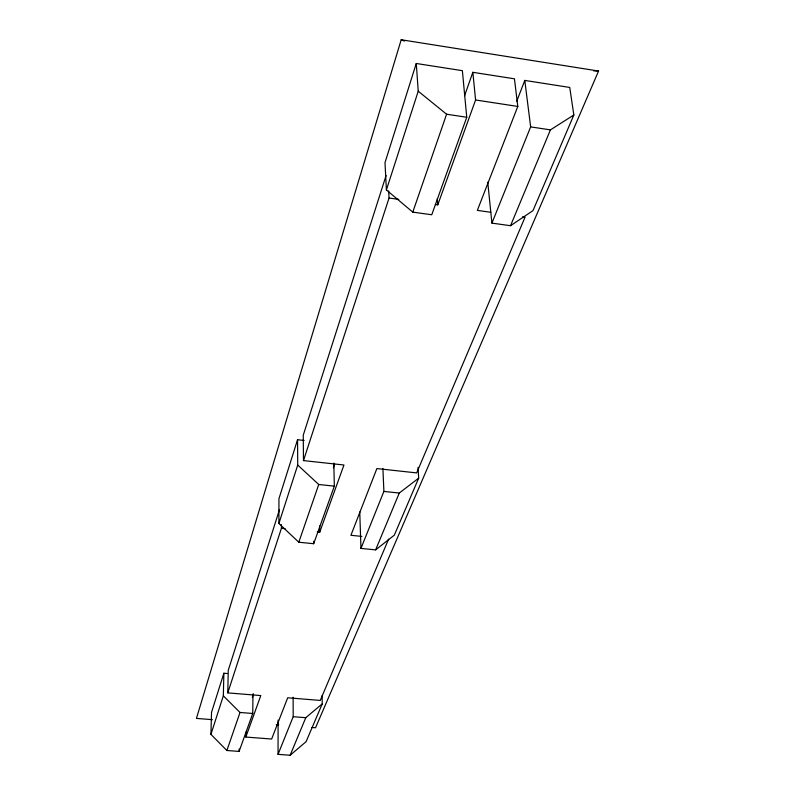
<?xml version="1.0" encoding="UTF-8"?>
<svg xmlns="http://www.w3.org/2000/svg" width="795" height="795" viewBox="0 0 795 795"><rect width="100%" height="100%" fill="white"/><g stroke="black" fill="none" stroke-linecap="round" stroke-linejoin="round"><path stroke-width="1.19" d="M333.821 463.107L334.337 486.152L313.677 543.71L298.801 542.23L278.896 523.468L278.936 498.723L297.549 439.724L304.097 440.45M388.626 539.099L320.266 700.435L287.701 697.771L271.642 739.032L245.834 737.054L260.79 695.575L227.777 692.882L281.42 528.287L281.42 524.591M322.114 695.605L322.243 703.863L306.085 741.675L290.145 755.25L278.051 754.346L278.101 720.061M227.221 673.524L223.862 673.236L211.53 712.34L210.923 734.371L226.883 750.5L239.116 751.414L252.74 713.473L252.959 693.975M245.834 737.054L245.903 732.165M239.116 751.414L239.156 748.96M227.777 692.882L228.264 670.255L279.542 509.516M210.923 734.371L223.345 695.824L223.862 673.236M311.849 727.465L315.536 727.763L598.565 71.043L401.197 39.75L196.435 718.412L212.394 719.664M416.272 63.481L384.999 162.607L386.4 189.955L412.784 212.126L431.755 214.769L466.754 117.263L462.372 70.675L416.272 63.481L418.23 91.206L386.4 189.955M386.112 175.447L303.253 435.203L303.481 460.593L343.957 464.996L319.729 532.153L317.265 531.905M278.896 523.468L297.728 465.065L297.549 439.724M303.481 460.593L389.053 198.025L388.675 190.899M226.883 750.5L240.011 712.469L223.345 695.824M298.801 542.23L318.735 484.493L297.728 465.065M412.784 212.126L446.591 114.222L418.23 91.206M252.333 697.553L253.565 694.045M333.373 467.758L334.606 464.25M464.578 95.708L472.836 72.315L514.444 78.804L517.793 106.441L477.338 210.397L490.803 212.285M435.332 204.514L437.767 204.852L475.589 99.981L472.836 72.315M516.75 101.194L524.789 80.424L569.737 87.44L573.841 115.007L532.988 210.625L510.539 225.71L491.916 223.117L487.752 182.164M278.051 754.346L293.206 716.693L293.116 697.255M418.051 467.38L418.677 478.153L394.32 535.164L375.628 549.872L360.96 548.411L383.896 491.419L382.902 468.454M491.916 223.117L530.653 126.892L524.789 80.424M290.145 755.25L305.777 717.696L322.243 703.863M375.628 549.872L399.269 493.049L418.677 478.153M510.539 225.71L550.428 129.873L573.841 115.007M593.636 70.864L598.565 71.043M276.243 724.672L278.697 724.871M240.011 712.469L252.74 713.473M293.206 716.693L305.777 717.696M281.42 528.287L285.127 528.665M361.864 536.406L350.913 535.293L376.88 468.573L416.679 472.906L525.078 217.085L522.623 216.737M318.735 484.493L334.337 486.152M383.896 491.419L399.269 493.049M389.053 198.025L398.792 199.386M446.591 114.222L466.754 117.263M530.653 126.892L550.428 129.873M475.589 99.981L517.793 106.441M401.197 39.75L404.506 41.082M437.3 198.661L437.767 204.852M359.757 511.99L360.96 548.411M319.63 526.002L319.729 532.153M313.647 541.276L313.677 543.71"/></g></svg>
